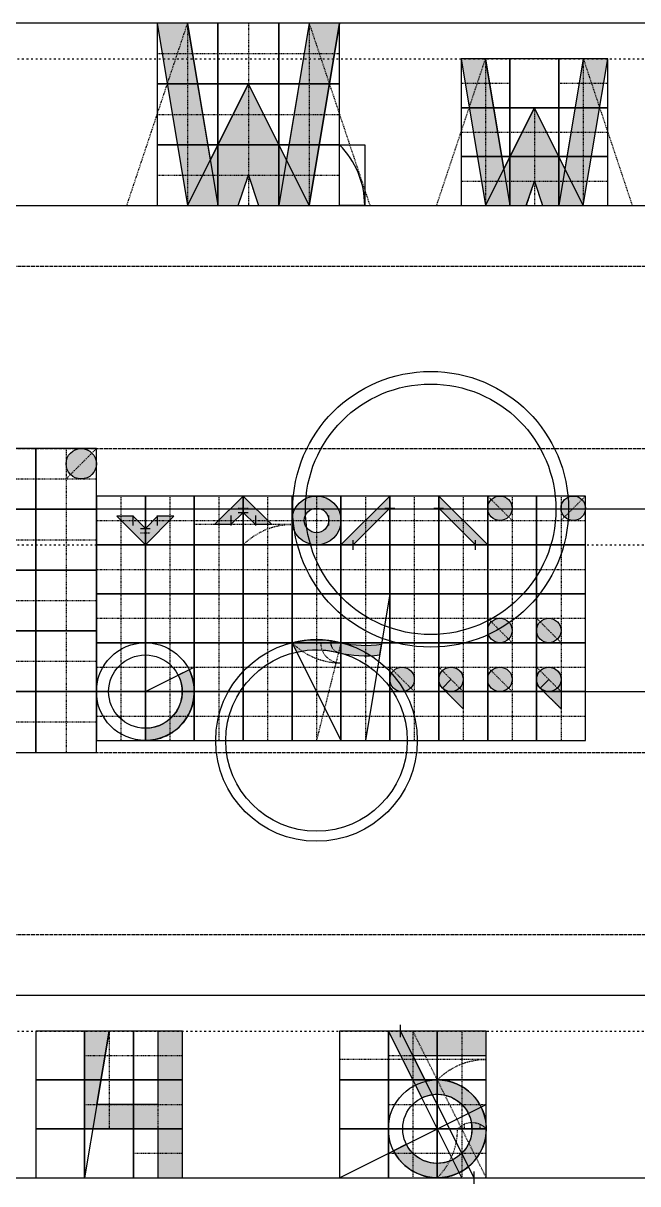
# Model space of a CAD drawing. Header units: millimetres. Extents: x -19 to 3010, y -292 to 470.
# Drawn here: x 1848 to 1949.1, y -81 to 110 of the extents above; entities that cross this region are included whole.
import ezdxf

# ---------------------------------------------------------------- set-up
doc = ezdxf.new("R2010")
doc.units = ezdxf.units.MM
doc.linetypes.add('ACAD_ISO02W100', pattern=[15, 12, -3])
doc.linetypes.add('ACAD_ISO03W100', pattern=[30, 12, -18])
for name, color, linetype in [('GUIDES', 252, 'Continuous'), ('guides_minor', 12, 'Continuous'), ('Lettering', 7, 'Continuous'), ('LINES', 252, 'Continuous'), ('Outlines', 5, 'Continuous')]:
    doc.layers.add(name, color=color, linetype=linetype)

msp = doc.modelspace()

# ---------------------------------------------------------------- hatches: boundary and pattern name
at = {"layer": 'Lettering'}
h = msp.add_hatch(color=256, dxfattribs=at)
h.dxf.hatch_style = 1
h.paths.add_polyline_path([(1870, 110), (1875, 80), (1883.333333333333, 80), (1885, 85), (1886.666666666667, 79.99999999999997), (1895, 80), (1900, 110), (1895, 110), (1891.25, 87.49999999999997), (1885, 100), (1878.75, 87.49999999999999), (1875, 110)])
h = msp.add_hatch(color=256, dxfattribs=at)
h.dxf.hatch_style = 1
h.paths.add_polyline_path([(1920, 104.142135623731), (1924.023689270622, 80), (1930.729838054992, 79.99999999999999), (1932.071067811866, 84.02368927062179), (1933.412297568739, 79.99999999999999), (1940.118446353109, 80), (1944.142135623731, 104.142135623731), (1940.118446353109, 104.142135623731), (1937.100679400143, 86.03553390593298), (1932.071067811865, 96.09475708248729), (1927.041456223588, 86.03553390593261), (1924.023689270622, 104.142135623731)])
h = msp.add_hatch(color=256, dxfattribs=at)
h.dxf.hatch_style = 1
edge = h.paths.add_edge_path()
edge.add_arc((1857.5, 37.49999999999994), 2.500000000000227, 0, 360)
edge = h.paths.add_edge_path()
edge.add_arc((1842.5, 37.49999999999994), 2.500000000000227, 0, 360)
h = msp.add_hatch(color=256, dxfattribs=at)
h.dxf.hatch_style = 1
h.paths.add_polyline_path([(1879.428090415821, 27.47546895706418), (1884.142135623731, 32.18951416497448), (1888.856180831641, 27.47546895706418), (1886.153980259042, 27.47546895706418), (1884.142135623731, 29.48731359237508), (1882.13029098842, 27.47546895706417)])
h = msp.add_hatch(color=256, dxfattribs=at)
h.dxf.hatch_style = 1
edge = h.paths.add_edge_path(flags=16)
edge.add_arc((1896.213203435596, 28.16582489435266), 2.011844635310905, 0, 360)
edge = h.paths.add_edge_path()
edge.add_arc((1896.213203435596, 28.16582489435267), 4.023689270621809, 0, 360)
h = msp.add_hatch(color=256, dxfattribs=at)
h.dxf.hatch_style = 1
h.paths.add_polyline_path([(1908.284271247462, 32.18951416497448), (1900.236892706218, 24.14213562373086), (1902.248737341529, 24.14213562373086), (1908.284271247462, 30.17766952966357)])
h = msp.add_hatch(color=256, dxfattribs=at)
h.dxf.hatch_style = 1
h.paths.add_polyline_path([(1916.331649788705, 32.18951416497448), (1916.331649788705, 30.17766952966357), (1922.367183694638, 24.14213562373086), (1924.379028329949, 24.14213562373086)])
h = msp.add_hatch(color=256, dxfattribs=at)
h.dxf.hatch_style = 1
edge = h.paths.add_edge_path()
edge.add_arc((1938.461940777125, 30.17766952966352), 2.011844635311088, 0, 360)
edge = h.paths.add_edge_path()
edge.add_arc((1926.39087296526, 30.17766952966352), 2.011844635311088, 0, 360)
h = msp.add_hatch(color=256, dxfattribs=at)
h.dxf.hatch_style = 1
h.paths.add_polyline_path([(1863.333333333333, 28.85618083164116), (1868.047378541243, 24.14213562373086), (1872.761423749154, 28.85618083164116), (1870.059223176554, 28.85618083164116), (1868.047378541243, 26.84433619633025), (1866.035533905933, 28.85618083164116)])
h = msp.add_hatch(color=256, dxfattribs=at)
h.dxf.hatch_style = 1
edge = h.paths.add_edge_path()
edge.add_arc((1926.39087296526, 2.011844635310545), 2.011844635311088, 0, 360)
edge = h.paths.add_edge_path()
edge.add_arc((1926.39087296526, 10.05922317655448), 2.011844635311088, 0, 360)
h = msp.add_hatch(color=256, dxfattribs=at)
h.dxf.hatch_style = 1
edge = h.paths.add_edge_path()
edge.add_arc((1934.438251506503, 10.05922317655448), 2.011844635311088, 0, 360)
edge = h.paths.add_edge_path()
edge.add_arc((1934.438251506504, 2.011844635310918), 2.011844635311001, -1.5916157281026244e-12, 225.0000000000015, ccw=False)
edge.add_line((1936.450096141815, 2.011844635310858), (1936.450096141815, -2.84517796864513))
edge.add_line((1936.450096141815, -2.84517796864513), (1933.015662522181, 0.5892556509886933))
h = msp.add_hatch(color=256, dxfattribs=at)
h.dxf.hatch_style = 1
edge = h.paths.add_edge_path()
edge.add_arc((1904.26058197684, 24.14213562373134), 16.59009586743867, 255.9637565320731, 279.1389823702926, ccw=False)
edge.add_arc((1896.213203435596, -8.04737854124329), 16.59009586743785, 75.9637565320739, 104.0362434679269)
edge.add_line((1892.189514164975, 8.047378541243624), (1892.957856304898, 6.510694261396218))
edge.add_arc((1896.227181061274, -7.933836811472177), 14.80989406706572, 75.90968058296897, 102.75324911759839, ccw=False)
edge.add_arc((1904.26058197684, 24.14213562373068), 18.25676253410452, 255.9637565320737, 277.3873125526703)
edge.add_line((1906.607963476625, 6.036910457465816), (1906.895584216388, 7.762634896041705))
h = msp.add_hatch(color=256, dxfattribs=at)
h.dxf.hatch_style = 1
edge = h.paths.add_edge_path()
edge.add_arc((1910.296115882772, 2.011844635310858), 2.011844635311088, 0, 360)
h = msp.add_hatch(color=256, dxfattribs=at)
h.dxf.hatch_style = 1
edge = h.paths.add_edge_path()
edge.add_arc((1918.343494424016, 2.011844635310918), 2.011844635311001, -1.5916157281026244e-12, 225.0000000000015, ccw=False)
edge.add_line((1920.355339059327, 2.011844635310858), (1920.355339059327, -2.84517796864513))
edge.add_line((1920.355339059327, -2.84517796864513), (1916.920905439694, 0.5892556509886933))
h = msp.add_hatch(color=256, dxfattribs=at)
h.dxf.hatch_style = 1
edge = h.paths.add_edge_path()
edge.add_line((1875.245172724801, 3.598897091778769), (1873.445724178912, 2.699172818834076))
edge.add_arc((1868.114537090313, -0.04150626596034512), 5.994403858555555, -90.64192904130982, 27.206980218387514, ccw=False)
edge.add_line((1868.047378541243, -6.035533905932714), (1868.047378541243, -8.047378541243619))
edge.add_arc((1868.047378541244, -3.441691376337985e-13), 8.047378541243274, 269.9999999999951, 386.5650511770822)
h = msp.add_hatch(color=256, dxfattribs=at)
h.dxf.hatch_style = 1
h.paths.add_polyline_path([(1858.047378541244, -55.85786437626905), (1858.047378541244, -71.95262145875631), (1870.118446353109, -71.95262145875637), (1870.118446353109, -80.00000000000006), (1874.142135623731, -80), (1874.142135623731, -55.85786437626906), (1870.118446353109, -55.85786437626906), (1870.118446353109, -67.92893218813458), (1860.059223176555, -67.92893218813458), (1862.071067811866, -55.85786437626906)])
h = msp.add_hatch(color=256, dxfattribs=at)
h.dxf.hatch_style = 1
edge = h.paths.add_edge_path()
edge.add_arc((1916.10798664492, -71.95876113521783), 8.056473751620688, 206.483920561423, 463.725215411148)
edge.add_line((1914.196461808566, -64.13234164029207), (1912.071067811865, -59.88155364688992))
edge.add_line((1912.071067811865, -59.88155364688992), (1924.142135623731, -59.88155364689113))
edge.add_line((1924.142135623731, -59.88155364689113), (1924.142135623731, -55.85786437626885))
edge.add_line((1924.142135623731, -55.85786437626885), (1908.047378541244, -55.85786437626885))
edge.add_line((1908.047378541244, -55.85786437626885), (1913.549952806819, -66.86301290742054))
edge.add_arc((1916.094756807812, -71.95262180506704), 5.690355536736933, -153.43495070492077, 116.56504714395379, ccw=False)
edge.add_line((1911.005148005709, -74.49742599714551), (1908.89696289893, -75.55151855053496))

# ---------------------------------------------------------------- linework, layer by layer
at = {"layer": 'GUIDES', "linetype": 'ACAD_ISO02W100', "ltscale": 0.005}
for p, q in [((1875, 110), (1875, 100)), ((1885, 110), (1885, 100)), ((1895, 110), (1895, 100)), ((1870, 105), (1880, 105)), ((1880, 105), (1890, 105)), ((1890, 105), (1900, 105)), ((1924.023689270622, 104.1421356237309), (1924.023689270622, 96.0947570824872)), ((1940.118446353109, 104.1421356237309), (1940.118446353109, 96.0947570824872)), ((1875, 100), (1875, 90)), ((1885, 100), (1885, 90)), ((1895, 100), (1895, 90)), ((1920, 100.1184463531091), (1928.047378541243, 100.1184463531091)), ((1936.094757082487, 100.1184463531091), (1944.142135623731, 100.1184463531091)), ((1924.023689270622, 96.0947570824872), (1924.023689270622, 88.04737854124352)), ((1932.071067811865, 96.0947570824872), (1932.071067811865, 88.04737854124352)), ((1940.118446353109, 96.0947570824872), (1940.118446353109, 88.04737854124352)), ((1870, 95), (1880, 95)), ((1880, 95), (1890, 95)), ((1890, 95), (1900, 95)), ((1920, 92.07106781186536), (1928.047378541243, 92.07106781186536)), ((1928.047378541243, 92.07106781186536), (1936.094757082487, 92.07106781186536)), ((1936.094757082487, 92.07106781186536), (1944.142135623731, 92.07106781186536)), ((1875, 90), (1875, 80)), ((1885, 90), (1885, 80)), ((1895, 90), (1895, 80)), ((1924.023689270622, 88.04737854124363), (1924.023689270622, 79.99999999999994)), ((1932.071067811865, 88.04737854124363), (1932.071067811865, 79.99999999999994)), ((1940.118446353109, 88.04737854124363), (1940.118446353109, 79.99999999999994)), ((1870, 85), (1880, 85)), ((1880, 85), (1890, 85)), ((1890, 85), (1900, 85)), ((1920, 84.02368927062179), (1928.047378541243, 84.02368927062179)), ((1928.047378541243, 84.02368927062179), (1936.094757082487, 84.02368927062179)), ((1936.094757082487, 84.02368927062179), (1944.142135623731, 84.02368927062179)), ((1855, 40), (1855, -10)), ((1760, 35), (1860, 35)), ((1864.023689270622, 32.18951416497448), (1864.023689270622, -8.047378541243619)), ((1872.071067811865, 32.18951416497448), (1872.071067811865, -8.047378541243619)), ((1880.118446353109, 32.18951416497448), (1880.118446353109, -8.047378541243612)), ((1888.165824894353, 32.18951416497448), (1888.165824894353, -8.047378541243612)), ((1896.213203435596, 32.18951416497448), (1896.213203435596, -8.047378541243612)), ((1904.26058197684, 32.18951416497448), (1904.26058197684, -8.047378541243619)), ((1912.307960518084, 32.18951416497448), (1912.307960518084, -8.047378541243619)), ((1920.355339059327, 32.18951416497448), (1920.355339059327, -8.047378541243619)), ((1928.402717600571, 32.18951416497448), (1928.402717600571, -8.047378541243619)), ((1936.450096141814, 32.18951416497448), (1936.450096141814, -8.047378541243619)), ((1860, 28.16582489435266), (1940.473785412436, 28.16582489435266)), ((1760, 25), (1860, 25)), ((1860, 20.11844635310905), (1940.473785412436, 20.11844635310905)), ((1760, 15), (1860, 15)), ((1860, 12.07106781186543), (1940.473785412436, 12.07106781186543)), ((1760, 5), (1860, 5)), ((1860, 4.023689270621809), (1940.473785412436, 4.023689270621809)), ((1760, -5), (1860, -5)), ((1860, -4.023689270621809), (1940.473785412436, -4.023689270621809)), ((1862.071067811865, -55.85786437626911), (1862.071067811865, -63.90524291751279)), ((1870.118446353109, -55.85786437626911), (1870.118446353109, -63.90524291751279)), ((1912.071067811865, -55.85786437626911), (1912.071067811865, -63.90524291751279)), ((1920.118446353109, -55.8578643762693), (1920.118446353109, -63.90524291751299)), ((1858.047378541243, -59.88155364689095), (1866.094757082487, -59.88155364689095)), ((1866.094757082487, -59.88155364689095), (1874.142135623731, -59.88155364689095)), ((1908.047378541243, -59.88155364689095), (1916.094757082487, -59.88155364689095)), ((1916.094757082487, -59.88155364689115), (1924.142135623731, -59.88155364689115)), ((1862.071067811865, -63.90524291751274), (1862.071067811865, -71.95262145875643)), ((1870.118446353109, -63.90524291751279), (1870.118446353109, -71.95262145875648)), ((1912.071067811865, -63.90524291751279), (1912.071067811865, -71.95262145875648)), ((1920.118446353109, -63.90524291751279), (1920.118446353109, -71.95262145875648)), ((1858.047378541243, -67.92893218813458), (1866.094757082487, -67.92893218813458)), ((1866.094757082487, -67.92893218813464), (1874.142135623731, -67.92893218813464)), ((1908.047378541243, -67.92893218813464), (1916.094757082487, -67.92893218813464)), ((1916.094757082487, -67.92893218813464), (1924.142135623731, -67.92893218813464)), ((1870.118446353109, -71.95262145875637), (1870.118446353109, -80.00000000000006)), ((1912.071067811865, -71.95262145875637), (1912.071067811865, -80.00000000000006)), ((1920.118446353109, -71.95262145875634), (1920.118446353109, -80.00000000000003)), ((1866.094757082487, -75.97631072937821), (1874.142135623731, -75.97631072937821)), ((1908.047378541243, -75.97631072937821), (1916.094757082487, -75.97631072937821)), ((1916.094757082487, -75.97631072937818), (1924.142135623731, -75.97631072937818))]:
    msp.add_line(p, q, dxfattribs=at)
at = {"layer": 'GUIDES'}
for points in [[(1870, 100), (1880, 100), (1880, 110), (1870, 110)], [(1880, 100), (1890, 100), (1890, 110), (1880, 110)], [(1890, 100), (1900, 100), (1900, 110), (1890, 110)], [(1920, 96.09475708248726), (1928.047378541244, 96.09475708248726), (1928.047378541244, 104.142135623731), (1920, 104.142135623731)], [(1928.047378541244, 96.09475708248726), (1936.094757082487, 96.09475708248726), (1936.094757082487, 104.142135623731), (1928.047378541244, 104.142135623731)], [(1936.094757082487, 96.09475708248726), (1944.142135623731, 96.09475708248726), (1944.142135623731, 104.142135623731), (1936.094757082487, 104.142135623731)], [(1870, 90), (1880, 90), (1880, 100), (1870, 100)], [(1880, 90), (1890, 90), (1890, 100), (1880, 100)], [(1890, 90), (1900, 90), (1900, 100), (1890, 100)], [(1920, 88.04737854124369), (1928.047378541244, 88.04737854124369), (1928.047378541244, 96.09475708248726), (1920, 96.09475708248726)], [(1928.047378541244, 88.04737854124369), (1936.094757082487, 88.04737854124369), (1936.094757082487, 96.09475708248726), (1928.047378541244, 96.09475708248726)], [(1936.094757082487, 88.04737854124369), (1944.142135623731, 88.04737854124369), (1944.142135623731, 96.09475708248726), (1936.094757082487, 96.09475708248726)], [(1870, 80), (1880, 80), (1880, 90), (1870, 90)], [(1880, 80), (1890, 80), (1890, 90), (1880, 90)], [(1890, 80), (1900, 80), (1900, 90), (1890, 90)], [(1904.142135623731, 80), (1900, 80), (1900, 90), (1904.142135623731, 90)], [(1920, 80), (1928.047378541244, 80), (1928.047378541244, 88.04737854124369), (1920, 88.04737854124369)], [(1928.047378541244, 80), (1936.094757082487, 80), (1936.094757082487, 88.04737854124369), (1928.047378541244, 88.04737854124369)], [(1936.094757082487, 80), (1944.142135623731, 80), (1944.142135623731, 88.04737854124369), (1936.094757082487, 88.04737854124369)], [(1840, 30), (1850, 30), (1850, 40), (1840, 40)], [(1850, 30), (1860, 30), (1860, 40), (1850, 40)], [(1860, 24.14213562373086), (1868.047378541243, 24.14213562373086), (1868.047378541243, 32.18951416497448), (1860, 32.18951416497448)], [(1868.047378541243, 24.14213562373086), (1876.094757082487, 24.14213562373086), (1876.094757082487, 32.18951416497448), (1868.047378541243, 32.18951416497448)], [(1876.094757082487, 24.14213562373086), (1884.142135623731, 24.14213562373086), (1884.142135623731, 32.18951416497448), (1876.094757082487, 32.18951416497448)], [(1884.142135623731, 24.14213562373086), (1892.189514164975, 24.14213562373086), (1892.189514164975, 32.18951416497448), (1884.142135623731, 32.18951416497448)], [(1892.189514164975, 24.14213562373086), (1900.236892706218, 24.14213562373086), (1900.236892706218, 32.18951416497448), (1892.189514164975, 32.18951416497448)], [(1900.236892706218, 24.14213562373086), (1908.284271247462, 24.14213562373086), (1908.284271247462, 32.18951416497448), (1900.236892706218, 32.18951416497448)], [(1908.284271247462, 24.14213562373086), (1916.331649788705, 24.14213562373086), (1916.331649788705, 32.18951416497448), (1908.284271247462, 32.18951416497448)], [(1916.331649788705, 24.14213562373086), (1924.379028329949, 24.14213562373086), (1924.379028329949, 32.18951416497448), (1916.331649788705, 32.18951416497448)], [(1924.379028329949, 24.14213562373086), (1932.426406871193, 24.14213562373086), (1932.426406871193, 32.18951416497448), (1924.379028329949, 32.18951416497448)], [(1932.426406871193, 24.14213562373086), (1940.473785412436, 24.14213562373086), (1940.473785412436, 32.18951416497448), (1932.426406871193, 32.18951416497448)], [(1840, 20), (1850, 20), (1850, 30), (1840, 30)], [(1850, 20), (1860, 20), (1860, 30), (1850, 30)], [(1860, 16.09475708248724), (1868.047378541243, 16.09475708248724), (1868.047378541243, 24.14213562373086), (1860, 24.14213562373086)], [(1868.047378541243, 16.09475708248724), (1876.094757082487, 16.09475708248724), (1876.094757082487, 24.14213562373086), (1868.047378541243, 24.14213562373086)], [(1876.094757082487, 16.09475708248724), (1884.142135623731, 16.09475708248724), (1884.142135623731, 24.14213562373086), (1876.094757082487, 24.14213562373086)], [(1884.142135623731, 16.09475708248724), (1892.189514164975, 16.09475708248724), (1892.189514164975, 24.14213562373086), (1884.142135623731, 24.14213562373086)], [(1892.189514164975, 16.09475708248724), (1900.236892706218, 16.09475708248724), (1900.236892706218, 24.14213562373086), (1892.189514164975, 24.14213562373086)], [(1900.236892706218, 16.09475708248724), (1908.284271247462, 16.09475708248724), (1908.284271247462, 24.14213562373086), (1900.236892706218, 24.14213562373086)], [(1908.284271247462, 16.09475708248724), (1916.331649788705, 16.09475708248724), (1916.331649788705, 24.14213562373086), (1908.284271247462, 24.14213562373086)], [(1916.331649788705, 16.09475708248724), (1924.379028329949, 16.09475708248724), (1924.379028329949, 24.14213562373086), (1916.331649788705, 24.14213562373086)], [(1924.379028329949, 16.09475708248724), (1932.426406871193, 16.09475708248724), (1932.426406871193, 24.14213562373086), (1924.379028329949, 24.14213562373086)], [(1932.426406871193, 16.09475708248724), (1940.473785412436, 16.09475708248724), (1940.473785412436, 24.14213562373086), (1932.426406871193, 24.14213562373086)], [(1840, 10), (1850, 10), (1850, 20), (1840, 20)], [(1850, 10), (1860, 10), (1860, 20), (1850, 20)], [(1860, 8.047378541243619), (1868.047378541243, 8.047378541243619), (1868.047378541243, 16.09475708248724), (1860, 16.09475708248724)], [(1868.047378541243, 8.047378541243619), (1876.094757082487, 8.047378541243619), (1876.094757082487, 16.09475708248724), (1868.047378541243, 16.09475708248724)], [(1876.094757082487, 8.047378541243624), (1884.142135623731, 8.047378541243624), (1884.142135623731, 16.09475708248724), (1876.094757082487, 16.09475708248724)], [(1884.142135623731, 8.047378541243624), (1892.189514164975, 8.047378541243624), (1892.189514164975, 16.09475708248724), (1884.142135623731, 16.09475708248724)], [(1892.189514164975, 8.047378541243624), (1900.236892706218, 8.047378541243624), (1900.236892706218, 16.09475708248724), (1892.189514164975, 16.09475708248724)], [(1900.236892706218, 8.047378541243619), (1908.284271247462, 8.047378541243619), (1908.284271247462, 16.09475708248724), (1900.236892706218, 16.09475708248724)], [(1908.284271247462, 8.047378541243619), (1916.331649788705, 8.047378541243619), (1916.331649788705, 16.09475708248724), (1908.284271247462, 16.09475708248724)], [(1916.331649788705, 8.047378541243619), (1924.379028329949, 8.047378541243619), (1924.379028329949, 16.09475708248724), (1916.331649788705, 16.09475708248724)], [(1924.379028329949, 8.047378541243619), (1932.426406871193, 8.047378541243619), (1932.426406871193, 16.09475708248724), (1924.379028329949, 16.09475708248724)], [(1932.426406871193, 8.047378541243619), (1940.473785412436, 8.047378541243619), (1940.473785412436, 16.09475708248724), (1932.426406871193, 16.09475708248724)], [(1840, 0), (1850, 0), (1850, 10), (1840, 10)], [(1850, 0), (1860, 0), (1860, 10), (1850, 10)], [(1860, 0), (1868.047378541243, 0), (1868.047378541243, 8.047378541243619), (1860, 8.047378541243619)], [(1868.047378541243, 0), (1876.094757082487, 0), (1876.094757082487, 8.047378541243619), (1868.047378541243, 8.047378541243619)], [(1876.094757082487, 5.718006364392365e-15), (1884.142135623731, 5.718006364392365e-15), (1884.142135623731, 8.047378541243624), (1876.094757082487, 8.047378541243624)], [(1884.142135623731, 5.718006364392365e-15), (1892.189514164975, 5.718006364392365e-15), (1892.189514164975, 8.047378541243624), (1884.142135623731, 8.047378541243624)], [(1892.189514164975, 5.718006364392365e-15), (1900.236892706218, 5.718006364392365e-15), (1900.236892706218, 8.047378541243624), (1892.189514164975, 8.047378541243624)], [(1900.236892706218, 0), (1908.284271247462, 0), (1908.284271247462, 8.047378541243619), (1900.236892706218, 8.047378541243619)], [(1908.284271247462, 0), (1916.331649788705, 0), (1916.331649788705, 8.047378541243619), (1908.284271247462, 8.047378541243619)], [(1916.331649788705, 0), (1924.379028329949, 0), (1924.379028329949, 8.047378541243619), (1916.331649788705, 8.047378541243619)], [(1924.379028329949, 0), (1932.426406871193, 0), (1932.426406871193, 8.047378541243619), (1924.379028329949, 8.047378541243619)], [(1932.426406871193, 0), (1940.473785412436, 0), (1940.473785412436, 8.047378541243619), (1932.426406871193, 8.047378541243619)], [(1840, -10), (1850, -10), (1850, 0), (1840, 0)], [(1850, -10), (1860, -10), (1860, 0), (1850, 0)], [(1860, -8.047378541243619), (1868.047378541243, -8.047378541243619), (1868.047378541243, 0), (1860, 0)], [(1868.047378541243, -8.047378541243619), (1876.094757082487, -8.047378541243619), (1876.094757082487, 0), (1868.047378541243, 0)], [(1876.094757082487, -8.047378541243612), (1884.142135623731, -8.047378541243612), (1884.142135623731, 5.718006364392365e-15), (1876.094757082487, 5.718006364392365e-15)], [(1884.142135623731, -8.047378541243612), (1892.189514164975, -8.047378541243612), (1892.189514164975, 5.718006364392365e-15), (1884.142135623731, 5.718006364392365e-15)], [(1892.189514164975, -8.047378541243612), (1900.236892706218, -8.047378541243612), (1900.236892706218, 5.718006364392365e-15), (1892.189514164975, 5.718006364392365e-15)], [(1900.236892706218, -8.047378541243619), (1908.284271247462, -8.047378541243619), (1908.284271247462, 0), (1900.236892706218, 0)], [(1908.284271247462, -8.047378541243619), (1916.331649788705, -8.047378541243619), (1916.331649788705, 0), (1908.284271247462, 0)], [(1916.331649788705, -8.047378541243619), (1924.379028329949, -8.047378541243619), (1924.379028329949, 0), (1916.331649788705, 0)], [(1924.379028329949, -8.047378541243619), (1932.426406871193, -8.047378541243619), (1932.426406871193, 0), (1924.379028329949, 0)], [(1932.426406871193, -8.047378541243619), (1940.473785412436, -8.047378541243619), (1940.473785412436, 0), (1932.426406871193, 0)], [(1850, -63.90524291751274), (1858.047378541244, -63.90524291751274), (1858.047378541244, -55.85786437626905), (1850, -55.85786437626905)], [(1858.047378541244, -63.90524291751274), (1866.094757082487, -63.90524291751274), (1866.094757082487, -55.85786437626905), (1858.047378541244, -55.85786437626905)], [(1866.094757082487, -63.90524291751274), (1874.142135623731, -63.90524291751274), (1874.142135623731, -55.85786437626905), (1866.094757082487, -55.85786437626905)], [(1900, -63.90524291751274), (1908.047378541244, -63.90524291751274), (1908.047378541244, -55.85786437626905), (1900, -55.85786437626905)], [(1908.047378541244, -63.90524291751274), (1916.094757082487, -63.90524291751274), (1916.094757082487, -55.85786437626905), (1908.047378541244, -55.85786437626905)], [(1916.094757082487, -63.90524291751274), (1924.142135623731, -63.90524291751274), (1924.142135623731, -55.85786437626905), (1916.094757082487, -55.85786437626905)], [(1850, -71.95262145875631), (1858.047378541244, -71.95262145875631), (1858.047378541244, -63.90524291751274), (1850, -63.90524291751274)], [(1858.047378541244, -71.95262145875631), (1866.094757082487, -71.95262145875631), (1866.094757082487, -63.90524291751274), (1858.047378541244, -63.90524291751274)], [(1866.094757082487, -71.95262145875631), (1874.142135623731, -71.95262145875631), (1874.142135623731, -63.90524291751274), (1866.094757082487, -63.90524291751274)], [(1900, -71.95262145875631), (1908.047378541244, -71.95262145875631), (1908.047378541244, -63.90524291751274), (1900, -63.90524291751274)], [(1908.047378541244, -71.95262145875631), (1916.094757082487, -71.95262145875631), (1916.094757082487, -63.90524291751274), (1908.047378541244, -63.90524291751274)], [(1916.094757082487, -71.95262145875631), (1924.142135623731, -71.95262145875631), (1924.142135623731, -63.90524291751274), (1916.094757082487, -63.90524291751274)], [(1850, -80), (1858.047378541244, -80), (1858.047378541244, -71.95262145875631), (1850, -71.95262145875631)], [(1858.047378541244, -80), (1866.094757082487, -80), (1866.094757082487, -71.95262145875631), (1858.047378541244, -71.95262145875631)], [(1866.094757082487, -80), (1874.142135623731, -80), (1874.142135623731, -71.95262145875631), (1866.094757082487, -71.95262145875631)], [(1900, -80), (1908.047378541244, -80), (1908.047378541244, -71.95262145875631), (1900, -71.95262145875631)], [(1908.047378541244, -80), (1916.094757082487, -80), (1916.094757082487, -71.95262145875631), (1908.047378541244, -71.95262145875631)], [(1916.094757082487, -80), (1924.142135623731, -80), (1924.142135623731, -71.95262145875631), (1916.094757082487, -71.95262145875631)]]:
    msp.add_lwpolyline(points, close=True, dxfattribs=at)
msp.add_arc((1890, 80), 14.14213562373095, 0, 45.00000000000821, dxfattribs=at)
at = {"layer": 'guides_minor', "linetype": 'ACAD_ISO03W100', "ltscale": 0.005}
for p, q in [((1865, 80), (1875, 110)), ((1895, 110), (1905, 80)), ((1915.976310729378, 80), (1924.023689270622, 104.142135623731)), ((1940.118446353109, 104.1421356237309), (1948.165824894352, 79.99999999999994)), ((1883.333333333333, 79.99999999999997), (1885, 85)), ((1885, 85), (1886.666666666667, 79.99999999999997)), ((1932.071067811866, 84.02368927062173), (1930.729838054992, 79.99999999999999)), ((1932.071067811865, 84.02368927062173), (1933.412297568739, 79.99999999999999)), ((1924.142135623731, -80), (1912.071067811866, -55.85786437626898))]:
    msp.add_line(p, q, dxfattribs=at)
at = {"layer": 'guides_minor'}
for p, q in [((1870, 110), (1875, 80)), ((1875, 110), (1880, 80)), ((1895, 110), (1890, 80)), ((1900, 110), (1895, 80)), ((1924.023689270622, 104.142135623731), (1928.047378541243, 80)), ((1940.118446353109, 104.1421356237309), (1936.094757082487, 79.99999999999994)), ((1875, 80), (1885, 100)), ((1895, 80), (1885, 100)), ((1924.023689270622, 80), (1932.071067811865, 96.09475708248729)), ((1940.118446353109, 80), (1932.071067811865, 96.09475708248729)), ((1866.035533905933, 27.36108704022823), (1866.035533905933, 28.97056274847696)), ((1870.059223176554, 27.36108704022823), (1870.059223176554, 28.97056274847696)), ((1882.13029098842, 28.9705627484771), (1882.13029098842, 27.36108704022838)), ((1883.337397769606, 29.48731359237508), (1884.946873477855, 29.48731359237508)), ((1886.153980259042, 28.9705627484771), (1886.153980259042, 27.36108704022838)), ((1898.225048070907, 27.36108704022823), (1898.225048070907, 28.97056274847696)), ((1867.242640687119, 26.84433619633025), (1868.852116395368, 26.84433619633025)), ((1902.248737341529, 23.33739776960643), (1902.248737341529, 24.94687347785515)), ((1922.367183694638, 23.33739776960643), (1922.367183694638, 24.94687347785515)), ((1908.284271247462, 16.09475708248724), (1904.26058197684, -8.047378541243619)), ((1892.189514164975, 8.047378541243624), (1900.236892706218, -8.047378541243619)), ((1898.570226039551, 8.449747468305793), (1898.570226039551, 7.64500961418143)), ((1868.047378541243, 0), (1876.094757082487, 4.023689270621815)), ((1918.343494424016, 2.011844635310863), (1916.920905439694, 0.5892556509886855)), ((1934.438251506503, 2.011844635310863), (1933.015662522181, 0.5892556509886484)), ((1874.082912447176, -0.8047378541244319), (1874.082912447176, 0.8047378541242918)), ((1910.059223176555, -56.85786437626885), (1910.059223176555, -54.85786437626885)), ((1862.071067811866, -55.85786437626905), (1858.047378541244, -80)), ((1920.118446353109, -80), (1908.047378541244, -55.85786437626905)), ((1922.13029098842, -79.9999999999998), (1910.059223176555, -55.85786437626885)), ((1900, -80), (1924.142135623731, -67.92893218813452)), ((1921.785112432313, -71.95262145875664), (1921.785112432313, -70.95262145875654)), ((1922.13029098842, -81.00000000000003), (1922.13029098842, -79.00000000000003))]:
    msp.add_line(p, q, dxfattribs=at)
at = {"layer": 'guides_minor', "linetype": 'ACAD_ISO02W100', "ltscale": 0.005}
for p, q in [((1860, 40), (1855, 34.99999999999989)), ((1924.379028329949, 32.18951416497448), (1928.40271760057, 28.16582489435258)), ((1940.473785412436, 32.18951416497448), (1936.450096141815, 28.16582489435258)), ((1883.337397769606, 30.17766952966358), (1884.946873477855, 30.17766952966358)), ((1892.189514164975, 27.47546895706418), (1876.094757082487, 27.47546895706418)), ((1867.242640687119, 26.15398025904176), (1868.852116395368, 26.15398025904176)), ((1924.379028329949, 12.07106781186543), (1928.40271760057, 8.047378541243535)), ((1932.426406871193, 12.07106781186543), (1936.450096141814, 8.047378541243535)), ((1900.236892706218, 8.047378541243619), (1896.213203435596, -8.047378541243612)), ((1908.284271247462, 4.023689270621812), (1912.307960518083, -8.526512829121202e-14)), ((1916.331649788705, 4.023689270621812), (1920.355339059327, -8.526512829121202e-14)), ((1924.379028329949, 4.0236892706215), (1928.40271760057, -3.979039320256561e-13)), ((1932.426406871193, 4.023689270621812), (1936.450096141814, -8.526512829121202e-14)), ((1916.331649788705, 1.178511301976962), (1920.355339059327, -2.84517796864513)), ((1932.426406871193, 1.17851130197719), (1936.450096141814, -2.845177968645159)), ((1924.142135623731, -60.57190958417939), (1900, -60.57190958417951)), ((1920.504921744736, -71.21296021594529), (1920.504921744736, -71.95262145875664)), ((1923.065303119889, -71.21296021594529), (1923.065303119889, -71.95262145875664))]:
    msp.add_line(p, q, dxfattribs=at)
at = {"layer": 'guides_minor', "ltscale": 0.005}
for p, q in [((1907.479533393337, 30.17766952966357), (1909.089009101586, 30.17766952966357)), ((1915.526911934581, 30.17766952966357), (1917.13638764283, 30.17766952966357))]:
    msp.add_line(p, q, dxfattribs=at)
at = {"layer": 'guides_minor'}
for centre, radius in [((1915, 30), 22.68659593995358), ((1915, 30), 20.6155281280883), ((1868.047378541243, 0), 8.047378541243619), ((1896.213203435596, -8.047378541243612), 16.5900958674382), ((1868.047378541243, 0), 6.035533905932714), ((1896.213203435596, -8.047378541243612), 14.92342920077168), ((1918.343494424016, 2.011844635310858), 2.011844635311088), ((1934.438251506503, 2.011844635310858), 2.011844635311088), ((1916.094757082487, -71.95262145875631), 8.047378541243688), ((1916.094757082487, -71.95262145875631), 5.690355349825495)]:
    msp.add_circle(centre, radius, dxfattribs=at)
at = {"layer": 'guides_minor', "linetype": 'ACAD_ISO02W100', "ltscale": 0.005}
for centre, radius, start, end in [((1892.189514164975, 16.09475708248724), 11.38071187457694, 90, 134.9999999999912), ((1900.236892706218, 16.09475708248724), 11.38071187457693, 225.0000000000088, 270), ((1900.236892706218, 8.047378541243619), 3.333333333333313, 180, 270), ((1900.236892706218, 8.047378541243612), 1.666666666666523, 179.9999999999999, 270), ((1924.142135623731, -71.95262145875645), 11.38071187457706, 90, 134.9999999999918), ((1908.047378541244, -71.95262145875631), 11.38071187457704, 314.9999999999918, 0), ((1921.785112432313, -74.23039785187109), 3.277776393114799, 90, 135.9795458161096), ((1921.785112432313, -74.23039785187206), 3.277776393115779, 44.02045418389915, 90)]:
    msp.add_arc(centre, radius, start, end, dxfattribs=at)
at = {"layer": 'LINES'}
for p, q in [((2185, 110), (1635, 110)), ((1635, 80), (2185, 80)), ((2185, 30), (1635, 30)), ((1635, 0), (2185, 0)), ((2185, -50), (1635, -50)), ((1635, -80), (2185, -80))]:
    msp.add_line(p, q, dxfattribs=at)
at = {"layer": 'LINES', "linetype": 'ACAD_ISO03W100', "ltscale": 0.025}
for p, q in [((1640, 104.1421356237309), (2180, 104.1421356237309)), ((1640, 24.14213562373094), (2180, 24.14213562373094)), ((1640, -55.85786437626906), (2180, -55.85786437626906))]:
    msp.add_line(p, q, dxfattribs=at)
at = {"layer": 'LINES', "linetype": 'ACAD_ISO02W100', "ltscale": 0.05}
for p, q in [((1640, 70), (2180, 70)), ((1640, 40), (2180, 40)), ((1640, -10), (2180, -10)), ((1640, -40), (2180, -40))]:
    msp.add_line(p, q, dxfattribs=at)
at = {"layer": 'Outlines'}
for points in [[(1870, 110), (1875, 80), (1883.333333333333, 80), (1885, 85), (1886.666666666667, 79.99999999999997), (1895, 80), (1900, 110), (1895, 110), (1891.25, 87.49999999999997), (1885, 100), (1878.75, 87.49999999999999), (1875, 110)], [(1920, 104.142135623731), (1924.023689270622, 80), (1930.729838054992, 79.99999999999999), (1932.071067811866, 84.02368927062179), (1933.412297568739, 79.99999999999999), (1940.118446353109, 80), (1944.142135623731, 104.142135623731), (1940.118446353109, 104.142135623731), (1937.100679400143, 86.03553390593298), (1932.071067811865, 96.09475708248729), (1927.041456223588, 86.03553390593261), (1924.023689270622, 104.142135623731)], [(1879.428090415821, 27.47546895706418), (1884.142135623731, 32.18951416497448), (1888.856180831641, 27.47546895706418), (1886.153980259042, 27.47546895706418), (1884.142135623731, 29.48731359237508), (1882.13029098842, 27.47546895706417), (1879.428090415821, 27.47546895706417)], [(1908.284271247462, 32.18951416497448), (1900.236892706218, 24.14213562373086), (1902.248737341529, 24.14213562373086), (1908.284271247462, 30.17766952966357), (1908.284271247462, 32.18951416497448)], [(1916.331649788705, 32.18951416497448), (1916.331649788705, 30.17766952966357), (1922.367183694638, 24.14213562373086), (1924.379028329949, 24.14213562373086), (1916.331649788705, 32.18951416497448)], [(1863.333333333333, 28.85618083164116), (1868.047378541243, 24.14213562373086), (1872.761423749154, 28.85618083164116), (1870.059223176554, 28.85618083164116), (1868.047378541243, 26.84433619633025), (1866.035533905933, 28.85618083164116), (1863.333333333333, 28.85618083164116)], [(1858.047378541244, -55.85786437626905), (1858.047378541244, -71.95262145875631), (1870.118446353109, -71.95262145875637), (1870.118446353109, -80.00000000000006), (1874.142135623731, -80), (1874.142135623731, -55.85786437626906), (1870.118446353109, -55.85786437626906), (1870.118446353109, -67.92893218813458), (1860.059223176555, -67.92893218813458), (1862.071067811866, -55.85786437626906)]]:
    msp.add_lwpolyline(points, close=True, dxfattribs=at)
for points in [[(1906.895584216388, 7.762634896041705, -0.1014670840188392), (1900.236892706218, 8.047378541243626, 0.1231056256176606), (1892.189514164975, 8.047378541243624), (1892.957856304898, 6.510694261396218, -0.1176657327086741), (1899.832666664491, 6.43047437433489, 0.09375112616443736), (1906.607963476625, 6.036910457465816)], [(1916.920905439694, 0.5892556509886935, -1.496605762665529), (1920.355339059327, 2.011844635310858), (1920.355339059327, -2.84517796864513)], [(1933.015662522181, 0.5892556509886935, -1.496605762665529), (1936.450096141815, 2.011844635310858), (1936.450096141815, -2.84517796864513)], [(1875.245172724801, 3.598897091778769), (1873.445724178912, 2.699172818834076, -0.5649028171969032), (1868.047378541243, -6.035533905932714), (1868.047378541243, -8.047378541243619, 0.5575365158350982), (1875.245172724801, 3.598897091778768)], [(1908.89696289893, -75.55151855053496, 2.078804994615101), (1914.196461808566, -64.13234164029207), (1912.071067811865, -59.88155364688992), (1924.142135623731, -59.88155364689113), (1924.142135623731, -55.85786437626885), (1908.047378541244, -55.85786437626885), (1913.549952806819, -66.86301290742054, -2.414213498281068), (1911.005148005709, -74.49742599714551)]]:
    msp.add_lwpolyline(points, format="xyb", close=True, dxfattribs=at)
for centre, radius in [((1857.5, 37.49999999999994), 2.500000000000227), ((1896.213203435596, 28.16582489435267), 4.023689270621809), ((1926.39087296526, 30.17766952966352), 2.011844635311088), ((1938.461940777125, 30.17766952966352), 2.011844635311088), ((1896.213203435596, 28.16582489435266), 2.011844635310905), ((1926.39087296526, 10.05922317655448), 2.011844635311088), ((1934.438251506503, 10.05922317655448), 2.011844635311088), ((1910.296115882772, 2.011844635310858), 2.011844635311088), ((1926.39087296526, 2.011844635310545), 2.011844635311088)]:
    msp.add_circle(centre, radius, dxfattribs=at)

doc.saveas('drawing.dxf')
